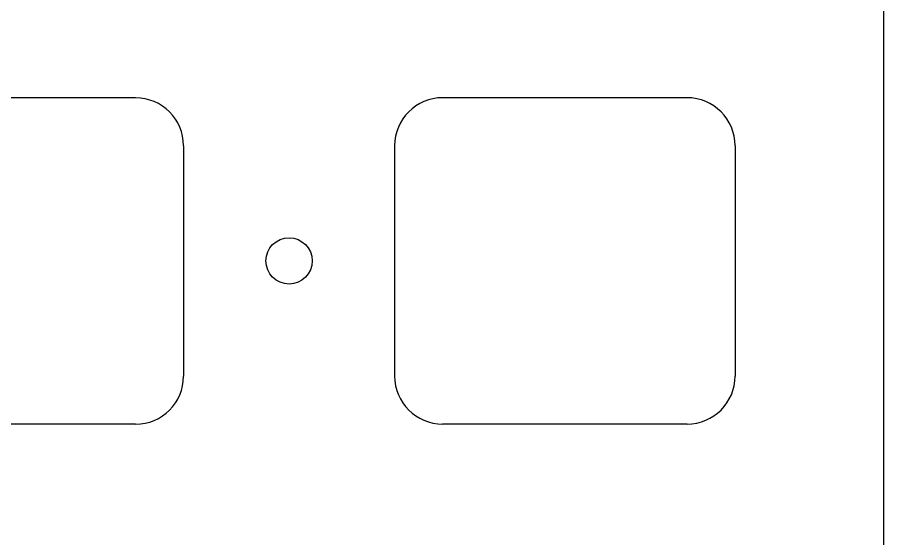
# Model space of a CAD drawing. Header units: millimetres. Extents: x -9 to 276, y -90 to 14.
# Drawn here: x 238.3 to 275.7, y -31.05 to -8.53 of the extents above; entities that cross this region are included whole.
import ezdxf

# ---------------------------------------------------------------- set-up
doc = ezdxf.new("R2010")
doc.units = ezdxf.units.MM
doc.layers.add('BLACK', color=7, linetype='CONTINUOUS')

msp = doc.modelspace()

# ---------------------------------------------------------------- linework, layer by layer
at = {"layer": 'BLACK', "linetype": 'Continuous'}
for p, q in [((275.701452, -10.146273), (275.701452, -6.814286)), ((275.701452, -16.810248), (275.701452, -10.146273)), ((243.40435, -12.00615), (232.854349, -12.00615)), ((267.21395, -12.00205), (256.663949, -12.00205)), ((245.47935, -14.08115), (245.47935, -24.03115)), ((254.58895, -14.07705), (254.58895, -24.027051)), ((269.28895, -14.07705), (269.28895, -24.02705)), ((275.701452, -23.474223), (275.701452, -16.810248)), ((275.701452, -30.138199), (275.701452, -23.474223)), ((243.40435, -26.10615), (232.85435, -26.10615)), ((267.21395, -26.10205), (256.66395, -26.10205)), ((275.701453, -83.45), (275.701452, -30.138199))]:
    msp.add_line(p, q, dxfattribs=at)
at = {"layer": 'BLACK'}
msp.add_circle((250.0327, -19.05205), 1, dxfattribs=at)
for centre, radius, start, end in [((243.40435, -14.08115), 2.075, 0, 90), ((256.663954, -14.077054), 2.075004, 90.0001381, 179.9998896), ((267.21395, -14.07705), 2.075, 0, 90), ((243.40435, -24.03115), 2.075, 270, 0), ((256.663952, -24.027048), 2.075002, 180.0000828, 269.9999448), ((267.21395, -24.02705), 2.075, 270, 0)]:
    msp.add_arc(centre, radius, start, end, dxfattribs=at)

doc.saveas('drawing.dxf')
